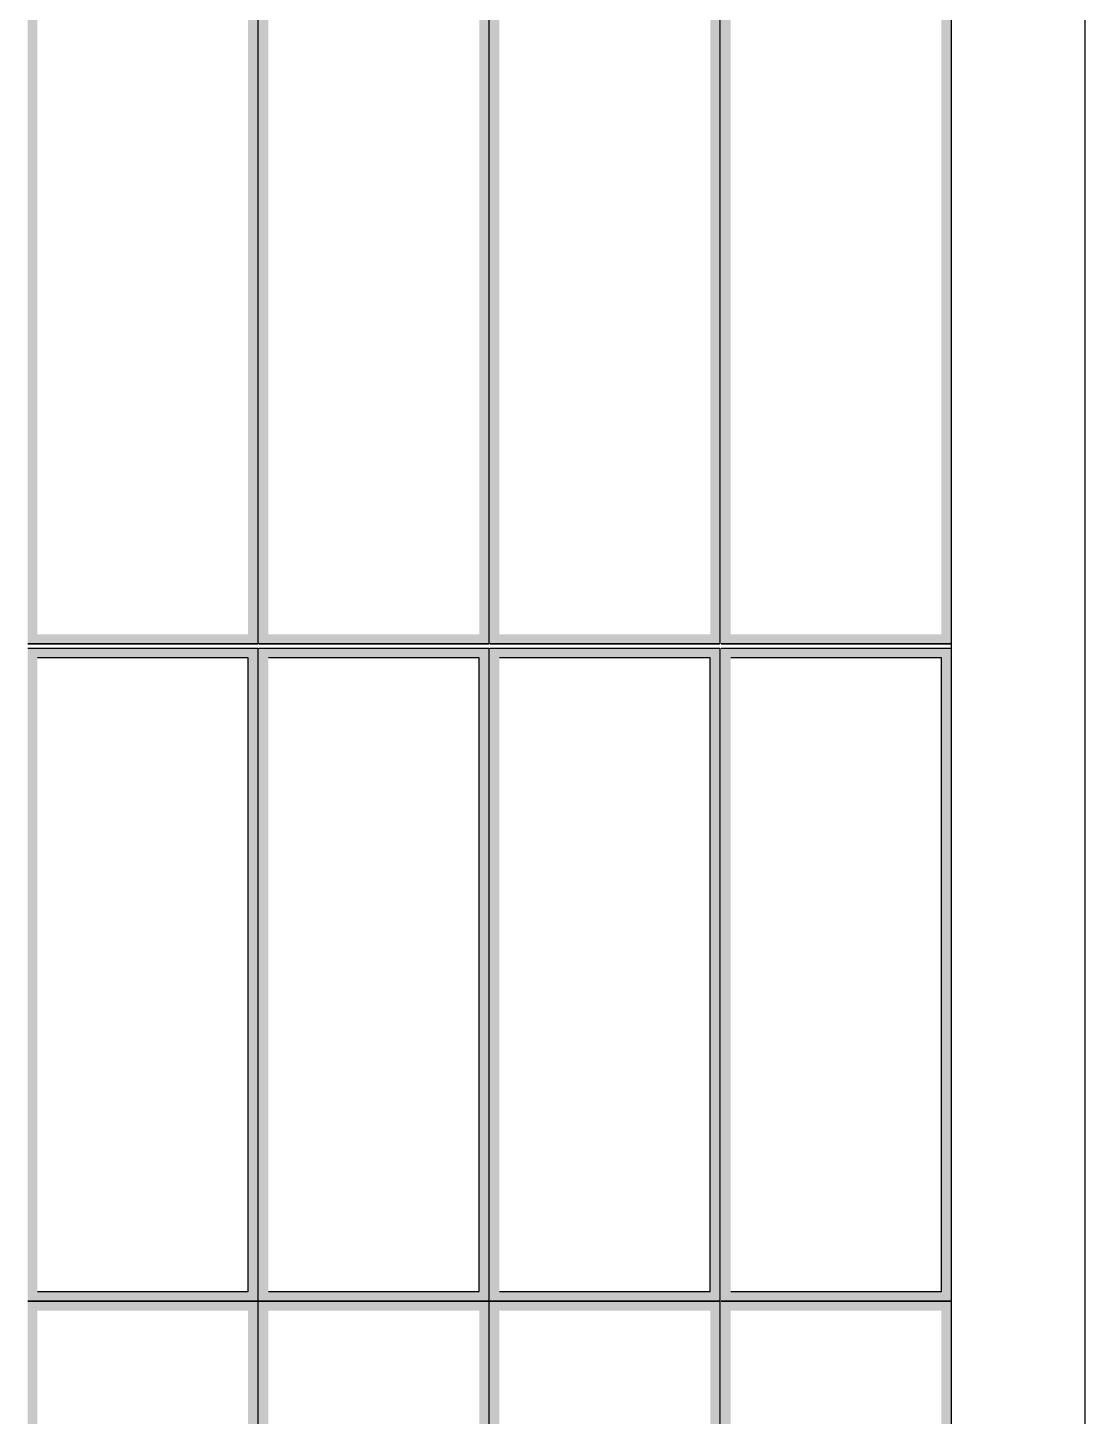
# Model space of a CAD drawing. Header units: inches. Extents: x 2620 to 4317, y 1826 to 2873.
# Drawn here: x 3398.66 to 3426.25, y 2281.69 to 2317.94 of the extents above; entities that cross this region are included whole.
import ezdxf

# ---------------------------------------------------------------- set-up
doc = ezdxf.new("R2010")
doc.units = ezdxf.units.IN
doc.header["$MEASUREMENT"] = 0
doc.linetypes.add('ACAD_ISO02W100', pattern=[15, 12, -3])

msp = doc.modelspace()

# ---------------------------------------------------------------- hatches: boundary and pattern name
h = msp.add_hatch(color=256)
h.dxf.hatch_style = 1
h.set_gradient(color1=(242, 103, 34), color2=(248, 153, 30), tint=1)
h.paths.add_polyline_path([(3404.66033, 2318.89066), (3398.66033, 2318.89066), (3398.66033, 2301.85066), (3404.66033, 2301.85066)])
h.paths.add_polyline_path([(3404.41033, 2302.10066), (3398.91033, 2302.10066), (3398.91033, 2318.64066), (3404.41033, 2318.64066)], flags=16)
h = msp.add_hatch(color=256)
h.dxf.hatch_style = 1
h.set_gradient(color1=(242, 103, 34), color2=(248, 153, 30), tint=1)
h.paths.add_polyline_path([(3410.6877, 2318.89066), (3404.6877, 2318.89066), (3404.6877, 2301.85066), (3410.6877, 2301.85066)])
h.paths.add_polyline_path([(3410.4377, 2302.10066), (3404.9377, 2302.10066), (3404.9377, 2318.64066), (3410.4377, 2318.64066)], flags=16)
h = msp.add_hatch(color=256)
h.dxf.hatch_style = 1
h.set_gradient(color1=(242, 103, 34), color2=(248, 153, 30), tint=1)
h.paths.add_polyline_path([(3416.71506, 2318.89066), (3410.71506, 2318.89066), (3410.71506, 2301.85066), (3416.71506, 2301.85066)])
h.paths.add_polyline_path([(3416.46506, 2302.10066), (3410.96506, 2302.10066), (3410.96506, 2318.64066), (3416.46506, 2318.64066)], flags=16)
h = msp.add_hatch(color=256)
h.dxf.hatch_style = 1
h.set_gradient(color1=(242, 103, 34), color2=(248, 153, 30), tint=1)
h.paths.add_polyline_path([(3422.74991, 2318.89066), (3416.74991, 2318.89066), (3416.74991, 2301.85066), (3422.74991, 2301.85066)])
h.paths.add_polyline_path([(3422.49991, 2302.10066), (3416.99991, 2302.10066), (3416.99991, 2318.64066), (3422.49991, 2318.64066)], flags=16)
h = msp.add_hatch(color=256)
h.dxf.hatch_style = 1
h.set_gradient(color1=(242, 103, 34), color2=(248, 153, 30), tint=1)
h.paths.add_polyline_path([(3404.66033, 2301.7382), (3398.66033, 2301.7382), (3398.66033, 2284.6982), (3404.66033, 2284.6982)])
h.paths.add_polyline_path([(3404.41033, 2284.9482), (3398.91033, 2284.9482), (3398.91033, 2301.4882), (3404.41033, 2301.4882)], flags=16)
h = msp.add_hatch(color=256)
h.dxf.hatch_style = 1
h.set_gradient(color1=(242, 103, 34), color2=(248, 153, 30), tint=1)
h.paths.add_polyline_path([(3410.6877, 2301.7382), (3404.6877, 2301.7382), (3404.6877, 2284.6982), (3410.6877, 2284.6982)])
h.paths.add_polyline_path([(3410.4377, 2284.9482), (3404.9377, 2284.9482), (3404.9377, 2301.4882), (3410.4377, 2301.4882)], flags=16)
h = msp.add_hatch(color=256)
h.dxf.hatch_style = 1
h.set_gradient(color1=(242, 103, 34), color2=(248, 153, 30), tint=1)
h.paths.add_polyline_path([(3416.71506, 2301.7382), (3410.71506, 2301.7382), (3410.71506, 2284.6982), (3416.71506, 2284.6982)])
h.paths.add_polyline_path([(3416.46506, 2284.9482), (3410.96506, 2284.9482), (3410.96506, 2301.4882), (3416.46506, 2301.4882)], flags=16)
h = msp.add_hatch(color=256)
h.dxf.hatch_style = 1
h.set_gradient(color1=(242, 103, 34), color2=(248, 153, 30), tint=1)
h.paths.add_polyline_path([(3422.74991, 2301.7382), (3416.74991, 2301.7382), (3416.74991, 2284.6982), (3422.74991, 2284.6982)])
h.paths.add_polyline_path([(3422.49991, 2284.9482), (3416.99991, 2284.9482), (3416.99991, 2301.4882), (3422.49991, 2301.4882)], flags=16)
h = msp.add_hatch(color=256)
h.dxf.hatch_style = 1
h.set_gradient(color1=(242, 103, 34), color2=(248, 153, 30), tint=1)
h.paths.add_polyline_path([(3404.66033, 2284.6982), (3398.66033, 2284.6982), (3398.66033, 2267.6582), (3404.66033, 2267.6582)])
h.paths.add_polyline_path([(3404.41033, 2267.9082), (3398.91033, 2267.9082), (3398.91033, 2284.4482), (3404.41033, 2284.4482)], flags=16)
h = msp.add_hatch(color=256)
h.dxf.hatch_style = 1
h.set_gradient(color1=(242, 103, 34), color2=(248, 153, 30), tint=1)
h.paths.add_polyline_path([(3410.6877, 2284.6982), (3404.6877, 2284.6982), (3404.6877, 2267.6582), (3410.6877, 2267.6582)])
h.paths.add_polyline_path([(3410.4377, 2267.9082), (3404.9377, 2267.9082), (3404.9377, 2284.4482), (3410.4377, 2284.4482)], flags=16)
h = msp.add_hatch(color=256)
h.dxf.hatch_style = 1
h.set_gradient(color1=(242, 103, 34), color2=(248, 153, 30), tint=1)
h.paths.add_polyline_path([(3416.71506, 2284.6982), (3410.71506, 2284.6982), (3410.71506, 2267.6582), (3416.71506, 2267.6582)])
h.paths.add_polyline_path([(3416.46506, 2267.9082), (3410.96506, 2267.9082), (3410.96506, 2284.4482), (3416.46506, 2284.4482)], flags=16)
h = msp.add_hatch(color=256)
h.dxf.hatch_style = 1
h.set_gradient(color1=(242, 103, 34), color2=(248, 153, 30), tint=1)
h.paths.add_polyline_path([(3422.74991, 2284.6982), (3416.74991, 2284.6982), (3416.74991, 2267.6582), (3422.74991, 2267.6582)])
h.paths.add_polyline_path([(3422.49991, 2267.9082), (3416.99991, 2267.9082), (3416.99991, 2284.4482), (3422.49991, 2284.4482)], flags=16)

# ---------------------------------------------------------------- linework, layer by layer
at = {"linetype": 'ACAD_ISO02W100'}
msp.add_line((3422.74991, 2662.99441), (3422.74991, 2194.99441), dxfattribs=at)
for p, q in [((3426.24991, 2194.99441), (3426.24991, 2662.99441)), ((3404.66033, 2318.89066), (3404.66033, 2301.85066)), ((3410.6877, 2318.89066), (3410.6877, 2301.85066)), ((3416.71506, 2318.89066), (3416.71506, 2301.85066)), ((3422.74991, 2318.89066), (3422.74991, 2301.85066)), ((3398.66033, 2301.85066), (3404.66033, 2301.85066)), ((3404.66033, 2301.85066), (3398.66033, 2301.85066)), ((3398.91033, 2301.85066), (3404.66033, 2301.85066)), ((3404.6877, 2301.85066), (3410.6877, 2301.85066)), ((3410.6877, 2301.85066), (3404.6877, 2301.85066)), ((3404.9377, 2301.85066), (3410.6877, 2301.85066)), ((3410.71506, 2301.85066), (3416.71506, 2301.85066)), ((3416.71506, 2301.85066), (3410.71506, 2301.85066)), ((3410.96506, 2301.85066), (3416.71506, 2301.85066)), ((3416.74991, 2301.85066), (3422.74991, 2301.85066)), ((3422.74991, 2301.85066), (3416.74991, 2301.85066)), ((3416.99991, 2301.85066), (3422.74991, 2301.85066)), ((3398.66033, 2301.7382), (3404.66033, 2301.7382)), ((3398.91033, 2301.7382), (3404.66033, 2301.7382)), ((3404.41033, 2301.4882), (3398.91033, 2301.4882)), ((3404.41033, 2284.9482), (3404.41033, 2301.4882)), ((3404.66033, 2301.7382), (3404.66033, 2284.6982)), ((3404.6877, 2301.7382), (3410.6877, 2301.7382)), ((3404.9377, 2301.7382), (3410.6877, 2301.7382)), ((3410.4377, 2301.4882), (3404.9377, 2301.4882)), ((3410.4377, 2284.9482), (3410.4377, 2301.4882)), ((3410.6877, 2301.7382), (3410.6877, 2284.6982)), ((3410.71506, 2301.7382), (3416.71506, 2301.7382)), ((3410.96506, 2301.7382), (3416.71506, 2301.7382)), ((3416.46506, 2301.4882), (3410.96506, 2301.4882)), ((3416.46506, 2284.9482), (3416.46506, 2301.4882)), ((3416.71506, 2301.7382), (3416.71506, 2284.6982)), ((3416.74991, 2301.7382), (3422.74991, 2301.7382)), ((3416.99991, 2301.7382), (3422.74991, 2301.7382)), ((3422.49991, 2301.4882), (3416.99991, 2301.4882)), ((3422.49991, 2284.9482), (3422.49991, 2301.4882)), ((3422.74991, 2301.7382), (3422.74991, 2284.6982)), ((3398.91033, 2284.9482), (3404.41033, 2284.9482)), ((3404.9377, 2284.9482), (3410.4377, 2284.9482)), ((3410.96506, 2284.9482), (3416.46506, 2284.9482)), ((3416.99991, 2284.9482), (3422.49991, 2284.9482)), ((3398.66033, 2284.6982), (3404.66033, 2284.6982)), ((3404.66033, 2284.6982), (3398.66033, 2284.6982)), ((3398.91033, 2284.6982), (3404.66033, 2284.6982)), ((3404.66033, 2284.6982), (3404.66033, 2267.6582)), ((3404.6877, 2284.6982), (3410.6877, 2284.6982)), ((3410.6877, 2284.6982), (3404.6877, 2284.6982)), ((3404.9377, 2284.6982), (3410.6877, 2284.6982)), ((3410.6877, 2284.6982), (3410.6877, 2267.6582)), ((3410.71506, 2284.6982), (3416.71506, 2284.6982)), ((3416.71506, 2284.6982), (3410.71506, 2284.6982)), ((3410.96506, 2284.6982), (3416.71506, 2284.6982)), ((3416.71506, 2284.6982), (3416.71506, 2267.6582)), ((3416.74991, 2284.6982), (3422.74991, 2284.6982)), ((3422.74991, 2284.6982), (3416.74991, 2284.6982)), ((3416.99991, 2284.6982), (3422.74991, 2284.6982)), ((3422.74991, 2284.6982), (3422.74991, 2267.6582))]:
    msp.add_line(p, q)

doc.saveas('drawing.dxf')
